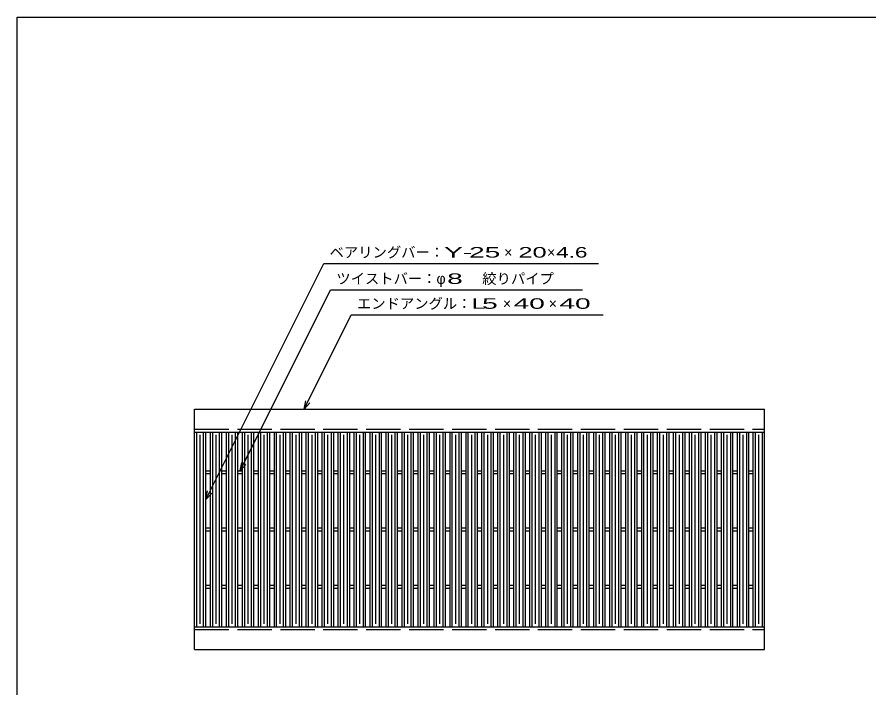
# Model space of a CAD drawing. Units: millimetres, scale not verified. Extents: x -1820 to 1724, y -1285 to 1059.
# Drawn here: x -1736 to -248, y -113 to 1059 of the extents above; entities that cross this region are included whole.
import ezdxf
from ezdxf.enums import TextEntityAlignment as Align

# ---------------------------------------------------------------- set-up
doc = ezdxf.new("R2010")
doc.units = ezdxf.units.MM
doc.header["$LTSCALE"] = 10
doc.linetypes.add('DASHED', pattern=[7.5, 6, -1.5])
for name, color, linetype, lineweight in [('0_2', 150, 'Continuous', 25), ('16', 3, 'Continuous', 25), ('22', 2, 'Continuous', 25)]:
    doc.layers.add(name, color=color, linetype=linetype, lineweight=lineweight)
doc.styles.add('ベクトル', font='')
doc.styles.get('ベクトル').set_extended_font_data('ベクトル')

msp = doc.modelspace()

# ---------------------------------------------------------------- linework, layer by layer
at = {"layer": '0_2'}
for p, q in [((-1736, -1141), (-1736, 1059)), ((-1736, 1059), (1724, 1059))]:
    msp.add_line(p, q, dxfattribs=at)
at = {"layer": '16'}
for p, q in [((-1426, 374), (-430, 374)), ((-1426, 334), (-1426, 374)), ((-430, 334), (-430, 374)), ((-1426, 334), (-430, 334)), ((-1426, -6), (-1426, 334)), ((-1426, 334), (-1406, 334)), ((-1422, -6), (-1422, 334)), ((-1416, -1), (-1416, 329)), ((-1410, -6), (-1410, 334)), ((-1406, -6), (-1406, 334)), ((-1398.1, -6), (-1398.1, 334)), ((-1398.1, 334), (-1378.1, 334)), ((-1394.1, -6), (-1394.1, 334)), ((-1388.1, -1), (-1388.1, 329)), ((-1382.1, -6), (-1382.1, 334)), ((-1378.1, -6), (-1378.1, 334)), ((-1370.2, -6), (-1370.2, 334)), ((-1370.2, 334), (-1350.2, 334)), ((-1366.2, -6), (-1366.2, 334)), ((-1360.2, -1), (-1360.2, 329)), ((-1354.2, -6), (-1354.2, 334)), ((-1350.2, -6), (-1350.2, 334)), ((-1342.3, -6), (-1342.3, 334)), ((-1342.3, 334), (-1322.3, 334)), ((-1338.3, -6), (-1338.3, 334)), ((-1332.3, -1), (-1332.3, 329)), ((-1326.3, -6), (-1326.3, 334)), ((-1322.3, -6), (-1322.3, 334)), ((-1314.4, -6), (-1314.4, 334)), ((-1314.4, 334), (-1294.4, 334)), ((-1310.4, -6), (-1310.4, 334)), ((-1304.4, -1), (-1304.4, 329)), ((-1298.4, -6), (-1298.4, 334)), ((-1294.4, -6), (-1294.4, 334)), ((-1286.5, -6), (-1286.5, 334)), ((-1286.5, 334), (-1266.5, 334)), ((-1282.5, -6), (-1282.5, 334)), ((-1276.5, -1), (-1276.5, 329)), ((-1270.5, -6), (-1270.5, 334)), ((-1266.5, -6), (-1266.5, 334)), ((-1258.6, -6), (-1258.6, 334)), ((-1258.6, 334), (-1238.6, 334)), ((-1254.6, -6), (-1254.6, 334)), ((-1248.6, -1), (-1248.6, 329)), ((-1242.6, -6), (-1242.6, 334)), ((-1238.6, -6), (-1238.6, 334)), ((-1230.7, -6), (-1230.7, 334)), ((-1230.7, 334), (-1210.7, 334)), ((-1226.7, -6), (-1226.7, 334)), ((-1220.7, -1), (-1220.7, 329)), ((-1214.7, -6), (-1214.7, 334)), ((-1210.7, -6), (-1210.7, 334)), ((-1202.8, -6), (-1202.8, 334)), ((-1202.8, 334), (-1182.8, 334)), ((-1198.8, -6), (-1198.8, 334)), ((-1192.8, -1), (-1192.8, 329)), ((-1186.8, -6), (-1186.8, 334)), ((-1182.8, -6), (-1182.8, 334)), ((-1174.9, -6), (-1174.9, 334)), ((-1174.9, 334), (-1154.9, 334)), ((-1170.9, -6), (-1170.9, 334)), ((-1164.9, -1), (-1164.9, 329)), ((-1158.9, -6), (-1158.9, 334)), ((-1154.9, -6), (-1154.9, 334)), ((-1147, -6), (-1147, 334)), ((-1147, 334), (-1127, 334)), ((-1143, -6), (-1143, 334)), ((-1137, -1), (-1137, 329)), ((-1131, -6), (-1131, 334)), ((-1127, -6), (-1127, 334)), ((-1119.1, -6), (-1119.1, 334)), ((-1119.1, 334), (-1099.1, 334)), ((-1115.1, -6), (-1115.1, 334)), ((-1109.1, -1), (-1109.1, 329)), ((-1103.1, -6), (-1103.1, 334)), ((-1099.1, -6), (-1099.1, 334)), ((-1091.2, -6), (-1091.2, 334)), ((-1091.2, 334), (-1071.2, 334)), ((-1087.2, -6), (-1087.2, 334)), ((-1081.2, -1), (-1081.2, 329)), ((-1075.2, -6), (-1075.2, 334)), ((-1071.2, -6), (-1071.2, 334)), ((-1063.3, -6), (-1063.3, 334)), ((-1063.3, 334), (-1043.3, 334)), ((-1059.3, -6), (-1059.3, 334)), ((-1053.3, -1), (-1053.3, 329)), ((-1047.3, -6), (-1047.3, 334)), ((-1043.3, -6), (-1043.3, 334)), ((-1035.4, -6), (-1035.4, 334)), ((-1035.4, 334), (-1015.4, 334)), ((-1031.4, -6), (-1031.4, 334)), ((-1025.4, -1), (-1025.4, 329)), ((-1019.4, -6), (-1019.4, 334)), ((-1015.4, -6), (-1015.4, 334)), ((-1007.5, -6), (-1007.5, 334)), ((-1007.5, 334), (-987.5, 334)), ((-1003.5, -6), (-1003.5, 334)), ((-997.5, -1), (-997.5, 329)), ((-991.5, -6), (-991.5, 334)), ((-987.5, -6), (-987.5, 334)), ((-979.6, -6), (-979.6, 334)), ((-979.6, 334), (-959.6, 334)), ((-975.6, -6), (-975.6, 334)), ((-969.6, -1), (-969.6, 329)), ((-963.6, -6), (-963.6, 334)), ((-959.6, -6), (-959.6, 334)), ((-951.7, -6), (-951.7, 334)), ((-951.7, 334), (-931.7, 334)), ((-947.7, -6), (-947.7, 334)), ((-941.7, -1), (-941.7, 329)), ((-935.7, -6), (-935.7, 334)), ((-931.7, -6), (-931.7, 334)), ((-923.8, -6), (-923.8, 334)), ((-923.8, 334), (-903.8, 334)), ((-919.8, -6), (-919.8, 334)), ((-913.8, -1), (-913.8, 329)), ((-907.8, -6), (-907.8, 334)), ((-903.8, -6), (-903.8, 334)), ((-895.9, -6), (-895.9, 334)), ((-895.9, 334), (-875.9, 334)), ((-891.9, -6), (-891.9, 334)), ((-885.9, -1), (-885.9, 329)), ((-879.9, -6), (-879.9, 334)), ((-875.9, -6), (-875.9, 334)), ((-868, -6), (-868, 334)), ((-868, 334), (-848, 334)), ((-864, -6), (-864, 334)), ((-858, -1), (-858, 329)), ((-852, -6), (-852, 334)), ((-848, -6), (-848, 334)), ((-840.1, -6), (-840.1, 334)), ((-840.1, 334), (-820.1, 334)), ((-836.1, -6), (-836.1, 334)), ((-830.1, -1), (-830.1, 329)), ((-824.1, -6), (-824.1, 334)), ((-820.1, -6), (-820.1, 334)), ((-812.2, -6), (-812.2, 334)), ((-812.2, 334), (-792.2, 334)), ((-808.2, -6), (-808.2, 334)), ((-802.2, -1), (-802.2, 329)), ((-796.2, -6), (-796.2, 334)), ((-792.2, -6), (-792.2, 334)), ((-784.3, -6), (-784.3, 334)), ((-784.3, 334), (-764.3, 334)), ((-780.3, -6), (-780.3, 334)), ((-774.3, -1), (-774.3, 329)), ((-768.3, -6), (-768.3, 334)), ((-764.3, -6), (-764.3, 334)), ((-756.4, -6), (-756.4, 334)), ((-756.4, 334), (-736.4, 334)), ((-752.4, -6), (-752.4, 334)), ((-746.4, -1), (-746.4, 329)), ((-740.4, -6), (-740.4, 334)), ((-736.4, -6), (-736.4, 334)), ((-728.5, -6), (-728.5, 334)), ((-728.5, 334), (-708.5, 334)), ((-724.5, -6), (-724.5, 334)), ((-718.5, -1), (-718.5, 329)), ((-712.5, -6), (-712.5, 334)), ((-708.5, -6), (-708.5, 334)), ((-700.6, -6), (-700.6, 334)), ((-700.6, 334), (-680.6, 334)), ((-696.6, -6), (-696.6, 334)), ((-690.6, -1), (-690.6, 329)), ((-684.6, -6), (-684.6, 334)), ((-680.6, -6), (-680.6, 334)), ((-672.7, -6), (-672.7, 334)), ((-672.7, 334), (-652.7, 334)), ((-668.7, -6), (-668.7, 334)), ((-662.7, -1), (-662.7, 329)), ((-656.7, -6), (-656.7, 334)), ((-652.7, -6), (-652.7, 334)), ((-644.8, -6), (-644.8, 334)), ((-644.8, 334), (-624.8, 334)), ((-640.8, -6), (-640.8, 334)), ((-634.8, -1), (-634.8, 329)), ((-628.8, -6), (-628.8, 334)), ((-624.8, -6), (-624.8, 334)), ((-616.9, -6), (-616.9, 334)), ((-616.9, 334), (-596.9, 334)), ((-612.9, -6), (-612.9, 334)), ((-606.9, -1), (-606.9, 329)), ((-600.9, -6), (-600.9, 334)), ((-596.9, -6), (-596.9, 334)), ((-589, -6), (-589, 334)), ((-589, 334), (-569, 334)), ((-585, -6), (-585, 334)), ((-579, -1), (-579, 329)), ((-573, -6), (-573, 334)), ((-569, -6), (-569, 334)), ((-561.1, -6), (-561.1, 334)), ((-561.1, 334), (-541.1, 334)), ((-557.1, -6), (-557.1, 334)), ((-551.1, -1), (-551.1, 329)), ((-545.1, -6), (-545.1, 334)), ((-541.1, -6), (-541.1, 334)), ((-533.2, -6), (-533.2, 334)), ((-533.2, 334), (-513.2, 334)), ((-529.2, -6), (-529.2, 334)), ((-523.2, -1), (-523.2, 329)), ((-517.2, -6), (-517.2, 334)), ((-513.2, -6), (-513.2, 334)), ((-505.3, -6), (-505.3, 334)), ((-505.3, 334), (-485.3, 334)), ((-501.3, -6), (-501.3, 334)), ((-495.3, -1), (-495.3, 329)), ((-489.3, -6), (-489.3, 334)), ((-485.3, -6), (-485.3, 334)), ((-477.4, -6), (-477.4, 334)), ((-477.4, 334), (-457.4, 334)), ((-473.4, -6), (-473.4, 334)), ((-467.4, -1), (-467.4, 329)), ((-461.4, -6), (-461.4, 334)), ((-457.4, -6), (-457.4, 334)), ((-450, -6), (-450, 334)), ((-450, 334), (-430, 334)), ((-446, -6), (-446, 334)), ((-440, -1), (-440, 329)), ((-434, -6), (-434, 334)), ((-430, -6), (-430, 334)), ((-1406, 266.5), (-1398.1, 266.5)), ((-1406, 261.5), (-1398.1, 261.5)), ((-1378.1, 266.5), (-1370.2, 266.5)), ((-1378.1, 261.5), (-1370.2, 261.5)), ((-1350.2, 266.5), (-1342.3, 266.5)), ((-1350.2, 261.5), (-1342.3, 261.5)), ((-1322.3, 266.5), (-1314.4, 266.5)), ((-1322.3, 261.5), (-1314.4, 261.5)), ((-1294.4, 266.5), (-1286.5, 266.5)), ((-1294.4, 261.5), (-1286.5, 261.5)), ((-1266.5, 266.5), (-1258.6, 266.5)), ((-1266.5, 261.5), (-1258.6, 261.5)), ((-1238.6, 266.5), (-1230.7, 266.5)), ((-1238.6, 261.5), (-1230.7, 261.5)), ((-1210.7, 266.5), (-1202.8, 266.5)), ((-1210.7, 261.5), (-1202.8, 261.5)), ((-1182.8, 266.5), (-1174.9, 266.5)), ((-1182.8, 261.5), (-1174.9, 261.5)), ((-1154.9, 266.5), (-1147, 266.5)), ((-1154.9, 261.5), (-1147, 261.5)), ((-1127, 266.5), (-1119.1, 266.5)), ((-1127, 261.5), (-1119.1, 261.5)), ((-1099.1, 266.5), (-1091.2, 266.5)), ((-1099.1, 261.5), (-1091.2, 261.5)), ((-1071.2, 266.5), (-1063.3, 266.5)), ((-1071.2, 261.5), (-1063.3, 261.5)), ((-1043.3, 266.5), (-1035.4, 266.5)), ((-1043.3, 261.5), (-1035.4, 261.5)), ((-1015.4, 266.5), (-1007.5, 266.5)), ((-1015.4, 261.5), (-1007.5, 261.5)), ((-987.5, 266.5), (-979.6, 266.5)), ((-987.5, 261.5), (-979.6, 261.5)), ((-959.6, 266.5), (-951.7, 266.5)), ((-959.6, 261.5), (-951.7, 261.5)), ((-931.7, 266.5), (-923.8, 266.5)), ((-931.7, 261.5), (-923.8, 261.5)), ((-903.8, 266.5), (-895.9, 266.5)), ((-903.8, 261.5), (-895.9, 261.5)), ((-875.9, 266.5), (-868, 266.5)), ((-875.9, 261.5), (-868, 261.5)), ((-848, 266.5), (-840.1, 266.5)), ((-848, 261.5), (-840.1, 261.5)), ((-820.1, 266.5), (-812.2, 266.5)), ((-820.1, 261.5), (-812.2, 261.5)), ((-792.2, 266.5), (-784.3, 266.5)), ((-792.2, 261.5), (-784.3, 261.5)), ((-764.3, 266.5), (-756.4, 266.5)), ((-764.3, 261.5), (-756.4, 261.5)), ((-736.4, 266.5), (-728.5, 266.5)), ((-736.4, 261.5), (-728.5, 261.5)), ((-708.5, 266.5), (-700.6, 266.5)), ((-708.5, 261.5), (-700.6, 261.5)), ((-680.6, 266.5), (-672.7, 266.5)), ((-680.6, 261.5), (-672.7, 261.5)), ((-652.7, 266.5), (-644.8, 266.5)), ((-652.7, 261.5), (-644.8, 261.5)), ((-624.8, 266.5), (-616.9, 266.5)), ((-624.8, 261.5), (-616.9, 261.5)), ((-596.9, 266.5), (-589, 266.5)), ((-596.9, 261.5), (-589, 261.5)), ((-569, 266.5), (-561.1, 266.5)), ((-569, 261.5), (-561.1, 261.5)), ((-541.1, 266.5), (-533.2, 266.5)), ((-541.1, 261.5), (-533.2, 261.5)), ((-513.2, 266.5), (-505.3, 266.5)), ((-513.2, 261.5), (-505.3, 261.5)), ((-485.3, 266.5), (-477.4, 266.5)), ((-485.3, 261.5), (-477.4, 261.5)), ((-457.4, 266.5), (-449.5, 266.5)), ((-457.4, 261.5), (-449.5, 261.5)), ((-1406, 166.5), (-1398.1, 166.5)), ((-1378.1, 166.5), (-1370.2, 166.5)), ((-1350.2, 166.5), (-1342.3, 166.5)), ((-1322.3, 166.5), (-1314.4, 166.5)), ((-1294.4, 166.5), (-1286.5, 166.5)), ((-1266.5, 166.5), (-1258.6, 166.5)), ((-1238.6, 166.5), (-1230.7, 166.5)), ((-1210.7, 166.5), (-1202.8, 166.5)), ((-1182.8, 166.5), (-1174.9, 166.5)), ((-1154.9, 166.5), (-1147, 166.5)), ((-1127, 166.5), (-1119.1, 166.5)), ((-1099.1, 166.5), (-1091.2, 166.5)), ((-1071.2, 166.5), (-1063.3, 166.5)), ((-1043.3, 166.5), (-1035.4, 166.5)), ((-1015.4, 166.5), (-1007.5, 166.5)), ((-987.5, 166.5), (-979.6, 166.5)), ((-959.6, 166.5), (-951.7, 166.5)), ((-931.7, 166.5), (-923.8, 166.5)), ((-903.8, 166.5), (-895.9, 166.5)), ((-875.9, 166.5), (-868, 166.5)), ((-848, 166.5), (-840.1, 166.5)), ((-820.1, 166.5), (-812.2, 166.5)), ((-792.2, 166.5), (-784.3, 166.5)), ((-764.3, 166.5), (-756.4, 166.5)), ((-736.4, 166.5), (-728.5, 166.5)), ((-708.5, 166.5), (-700.6, 166.5)), ((-680.6, 166.5), (-672.7, 166.5)), ((-652.7, 166.5), (-644.8, 166.5)), ((-624.8, 166.5), (-616.9, 166.5)), ((-596.9, 166.5), (-589, 166.5)), ((-569, 166.5), (-561.1, 166.5)), ((-541.1, 166.5), (-533.2, 166.5)), ((-513.2, 166.5), (-505.3, 166.5)), ((-485.3, 166.5), (-477.4, 166.5)), ((-457.4, 166.5), (-449.5, 166.5)), ((-1406, 161.5), (-1398.1, 161.5)), ((-1378.1, 161.5), (-1370.2, 161.5)), ((-1350.2, 161.5), (-1342.3, 161.5)), ((-1322.3, 161.5), (-1314.4, 161.5)), ((-1294.4, 161.5), (-1286.5, 161.5)), ((-1266.5, 161.5), (-1258.6, 161.5)), ((-1238.6, 161.5), (-1230.7, 161.5)), ((-1210.7, 161.5), (-1202.8, 161.5)), ((-1182.8, 161.5), (-1174.9, 161.5)), ((-1154.9, 161.5), (-1147, 161.5)), ((-1127, 161.5), (-1119.1, 161.5)), ((-1099.1, 161.5), (-1091.2, 161.5)), ((-1071.2, 161.5), (-1063.3, 161.5)), ((-1043.3, 161.5), (-1035.4, 161.5)), ((-1015.4, 161.5), (-1007.5, 161.5)), ((-987.5, 161.5), (-979.6, 161.5)), ((-959.6, 161.5), (-951.7, 161.5)), ((-931.7, 161.5), (-923.8, 161.5)), ((-903.8, 161.5), (-895.9, 161.5)), ((-875.9, 161.5), (-868, 161.5)), ((-848, 161.5), (-840.1, 161.5)), ((-820.1, 161.5), (-812.2, 161.5)), ((-792.2, 161.5), (-784.3, 161.5)), ((-764.3, 161.5), (-756.4, 161.5)), ((-736.4, 161.5), (-728.5, 161.5)), ((-708.5, 161.5), (-700.6, 161.5)), ((-680.6, 161.5), (-672.7, 161.5)), ((-652.7, 161.5), (-644.8, 161.5)), ((-624.8, 161.5), (-616.9, 161.5)), ((-596.9, 161.5), (-589, 161.5)), ((-569, 161.5), (-561.1, 161.5)), ((-541.1, 161.5), (-533.2, 161.5)), ((-513.2, 161.5), (-505.3, 161.5)), ((-485.3, 161.5), (-477.4, 161.5)), ((-457.4, 161.5), (-449.5, 161.5)), ((-1406, 66.5), (-1398.1, 66.5)), ((-1406, 61.5), (-1398.1, 61.5)), ((-1378.1, 66.5), (-1370.2, 66.5)), ((-1378.1, 61.5), (-1370.2, 61.5)), ((-1350.2, 66.5), (-1342.3, 66.5)), ((-1350.2, 61.5), (-1342.3, 61.5)), ((-1322.3, 66.5), (-1314.4, 66.5)), ((-1322.3, 61.5), (-1314.4, 61.5)), ((-1294.4, 66.5), (-1286.5, 66.5)), ((-1294.4, 61.5), (-1286.5, 61.5)), ((-1266.5, 66.5), (-1258.6, 66.5)), ((-1266.5, 61.5), (-1258.6, 61.5)), ((-1238.6, 66.5), (-1230.7, 66.5)), ((-1238.6, 61.5), (-1230.7, 61.5)), ((-1210.7, 66.5), (-1202.8, 66.5)), ((-1210.7, 61.5), (-1202.8, 61.5)), ((-1182.8, 66.5), (-1174.9, 66.5)), ((-1182.8, 61.5), (-1174.9, 61.5)), ((-1154.9, 66.5), (-1147, 66.5)), ((-1154.9, 61.5), (-1147, 61.5)), ((-1127, 66.5), (-1119.1, 66.5)), ((-1127, 61.5), (-1119.1, 61.5)), ((-1099.1, 66.5), (-1091.2, 66.5)), ((-1099.1, 61.5), (-1091.2, 61.5)), ((-1071.2, 66.5), (-1063.3, 66.5)), ((-1071.2, 61.5), (-1063.3, 61.5)), ((-1043.3, 66.5), (-1035.4, 66.5)), ((-1043.3, 61.5), (-1035.4, 61.5)), ((-1015.4, 66.5), (-1007.5, 66.5)), ((-1015.4, 61.5), (-1007.5, 61.5)), ((-987.5, 66.5), (-979.6, 66.5)), ((-987.5, 61.5), (-979.6, 61.5)), ((-959.6, 66.5), (-951.7, 66.5)), ((-959.6, 61.5), (-951.7, 61.5)), ((-931.7, 66.5), (-923.8, 66.5)), ((-931.7, 61.5), (-923.8, 61.5)), ((-903.8, 66.5), (-895.9, 66.5)), ((-903.8, 61.5), (-895.9, 61.5)), ((-875.9, 66.5), (-868, 66.5)), ((-875.9, 61.5), (-868, 61.5)), ((-848, 66.5), (-840.1, 66.5)), ((-848, 61.5), (-840.1, 61.5)), ((-820.1, 66.5), (-812.2, 66.5)), ((-820.1, 61.5), (-812.2, 61.5)), ((-792.2, 66.5), (-784.3, 66.5)), ((-792.2, 61.5), (-784.3, 61.5)), ((-764.3, 66.5), (-756.4, 66.5)), ((-764.3, 61.5), (-756.4, 61.5)), ((-736.4, 66.5), (-728.5, 66.5)), ((-736.4, 61.5), (-728.5, 61.5)), ((-708.5, 66.5), (-700.6, 66.5)), ((-708.5, 61.5), (-700.6, 61.5)), ((-680.6, 66.5), (-672.7, 66.5)), ((-680.6, 61.5), (-672.7, 61.5)), ((-652.7, 66.5), (-644.8, 66.5)), ((-652.7, 61.5), (-644.8, 61.5)), ((-624.8, 66.5), (-616.9, 66.5)), ((-624.8, 61.5), (-616.9, 61.5)), ((-596.9, 66.5), (-589, 66.5)), ((-596.9, 61.5), (-589, 61.5)), ((-569, 66.5), (-561.1, 66.5)), ((-569, 61.5), (-561.1, 61.5)), ((-541.1, 66.5), (-533.2, 66.5)), ((-541.1, 61.5), (-533.2, 61.5)), ((-513.2, 66.5), (-505.3, 66.5)), ((-513.2, 61.5), (-505.3, 61.5)), ((-485.3, 66.5), (-477.4, 66.5)), ((-485.3, 61.5), (-477.4, 61.5)), ((-457.4, 66.5), (-449.5, 66.5)), ((-457.4, 61.5), (-449.5, 61.5)), ((-1426, -6), (-430, -6)), ((-1426, -46), (-1426, -6)), ((-1426, -6), (-1406, -6)), ((-1398.1, -6), (-1378.1, -6)), ((-1370.2, -6), (-1350.2, -6)), ((-1342.3, -6), (-1322.3, -6)), ((-1314.4, -6), (-1294.4, -6)), ((-1286.5, -6), (-1266.5, -6)), ((-1258.6, -6), (-1238.6, -6)), ((-1230.7, -6), (-1210.7, -6)), ((-1202.8, -6), (-1182.8, -6)), ((-1174.9, -6), (-1154.9, -6)), ((-1147, -6), (-1127, -6)), ((-1119.1, -6), (-1099.1, -6)), ((-1091.2, -6), (-1071.2, -6)), ((-1063.3, -6), (-1043.3, -6)), ((-1035.4, -6), (-1015.4, -6)), ((-1007.5, -6), (-987.5, -6)), ((-979.6, -6), (-959.6, -6)), ((-951.7, -6), (-931.7, -6)), ((-923.8, -6), (-903.8, -6)), ((-895.9, -6), (-875.9, -6)), ((-868, -6), (-848, -6)), ((-840.1, -6), (-820.1, -6)), ((-812.2, -6), (-792.2, -6)), ((-784.3, -6), (-764.3, -6)), ((-756.4, -6), (-736.4, -6)), ((-728.5, -6), (-708.5, -6)), ((-700.6, -6), (-680.6, -6)), ((-672.7, -6), (-652.7, -6)), ((-644.8, -6), (-624.8, -6)), ((-616.9, -6), (-596.9, -6)), ((-589, -6), (-569, -6)), ((-561.1, -6), (-541.1, -6)), ((-533.2, -6), (-513.2, -6)), ((-505.3, -6), (-485.3, -6)), ((-477.4, -6), (-457.4, -6)), ((-450, -6), (-430, -6)), ((-430, -46), (-430, -6)), ((-1426, -46), (-430, -46))]:
    msp.add_line(p, q, dxfattribs=at)
at = {"layer": '16', "linetype": 'DASHED'}
for p, q in [((-1426, 339), (-430, 339)), ((-1426, -11), (-430, -11))]:
    msp.add_line(p, q, dxfattribs=at)
at = {"layer": '22', "color": 4}
for p, q in [((-1406, 216.5), (-1200, 628.5)), ((-1200, 628.5), (-720, 628.5)), ((-1346.25, 266.5), (-1188.25, 582.5)), ((-1188.25, 582.5), (-748.25, 582.5)), ((-1234.65, 374), (-1152.15, 539)), ((-1152.15, 539), (-712.15, 539)), ((-1234.65, 374), (-1231.65, 388.6)), ((-1234.65, 374), (-1224.65, 385)), ((-1346.25, 266.5), (-1343.25, 281.1)), ((-1346.25, 266.5), (-1336.25, 277.5)), ((-1406, 216.5), (-1403, 231.1)), ((-1406, 216.5), (-1396, 227.5))]:
    msp.add_line(p, q, dxfattribs=at)

# ---------------------------------------------------------------- texts
at = {"layer": '22', "style": 'ベクトル'}
for s, p in [('ベアリングバー：', (-1190, 648)), ('×', (-885, 648)), ('×', (-810, 648)), ('ツイストバー：', (-1178.25, 602)), ('絞りパイプ', (-923.25, 602)), ('φ', (-1003.25, 602)), ('エンドアングル：', (-1142.15, 558.5)), ('×', (-887.15, 558.5)), ('×', (-807.15, 558.5))]:
    msp.add_text(s, height=18.33, dxfattribs=at).set_placement(p, align=Align.MIDDLE_LEFT)
for s, width, p in [('Y-', 2, (-990, 648)), (' 25 ', 2, (-960, 648)), ('20', 1.8, (-860, 648)), (' 4.6 ', 1.6, (-805, 648)), (' 8 ', 2, (-998.25, 602)), ('L', 1.8, (-942.15, 558.5)), (' 5 ', 2, (-937.15, 558.5)), (' 40 ', 2, (-882.15, 558.5)), (' 40 ', 2, (-802.15, 558.5))]:
    msp.add_text(s, height=18.33, dxfattribs=dict(at, width=width)).set_placement(p, align=Align.MIDDLE_LEFT)

doc.saveas('drawing.dxf')
